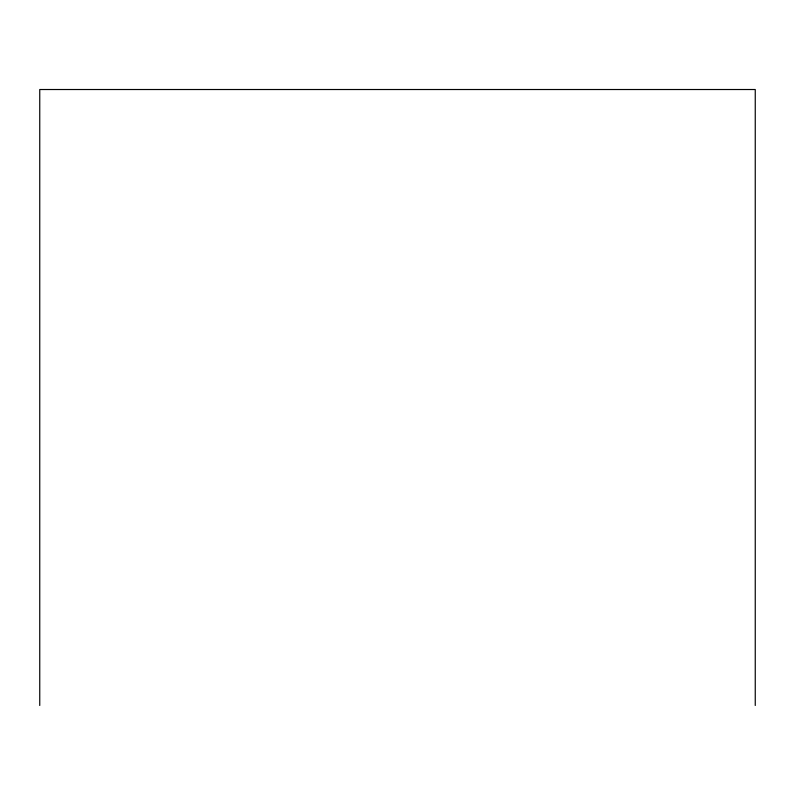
<?xml version="1.0" encoding="UTF-8"?>
<svg xmlns="http://www.w3.org/2000/svg" width="795" height="795" viewBox="0 0 795 795"><rect width="100%" height="100%" fill="white"/><g stroke="black" fill="none" stroke-linecap="round" stroke-linejoin="round"><path stroke-width="1.19" d="M755.25 705.483L755.25 89.517L39.75 89.517L39.75 705.483"/></g></svg>
